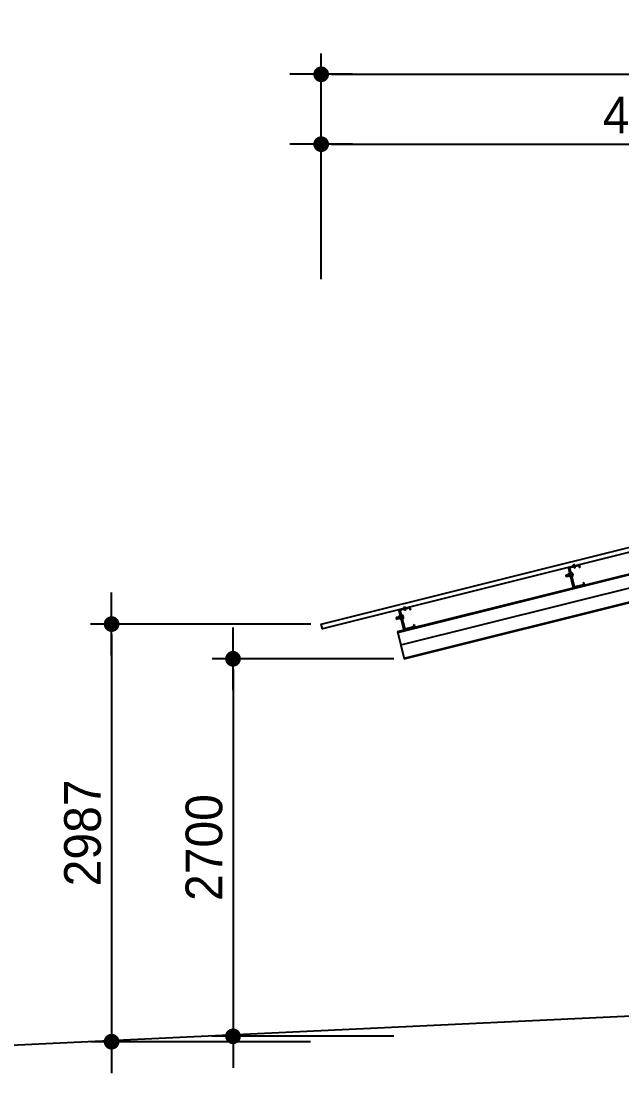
# Model space of a CAD drawing. Header units: millimetres. Extents: x 10297564 to 11610295, y -9287743 to -8409454.
# Drawn here: x 10842183 to 10846479, y -9254254 to -9246614 of the extents above; entities that cross this region are included whole.
import ezdxf

# ---------------------------------------------------------------- set-up
doc = ezdxf.new("R2010")
doc.units = ezdxf.units.MM
doc.header["$LTSCALE"] = 100
doc.linetypes.add('CEN', pattern=[62, 60, -1, 0, -1])
doc.linetypes.add('CEN1', pattern=[22, 15, -3, 1, -3])
for name, color, linetype in [('CEN', 1, 'CEN1'), ('dim', 7, 'Continuous'), ('H형강', 3, 'Continuous'), ('module', 5, 'Continuous'), ('태양광', 255, 'Continuous')]:
    doc.layers.add(name, color=color, linetype=linetype)
doc.styles.add('돋음', font='Dotum.ttf')
doc.dimstyles.new('NDIM-150', dxfattribs={"dimscale": 75, "dimtxt": 3.5, "dimasz": 1, "dimexe": 2, "dimexo": 1, "dimgap": 1, "dimtad": 1, "dimdec": 0, "dimzin": 0, "dimdsep": 46, "dimtxsty": '돋음', "dimblk": 'dotk', "dimcen": 2, "dimdle": 2, "dimclrd": 4, "dimclre": 4, "dimclrt": 7, "dimadec": 0, "dimazin": 0, "dimtfac": 1, "dimtdec": 0, "dimtix": 1, "dimtmove": 2, "dimatfit": 3, "dimldrblk": 'DIMDOT', "dimfxl": 1, "dimtolj": 1, "dimtzin": 0, "dimlwd": -1, "dimlwe": -1, "dimarcsym": 0})

# ---------------------------------------------------------------- blocks, each defined once
blk = doc.blocks.new('M12-50L-1')
at = {"layer": 'CEN', "color": 1, "extrusion": (3.14065e-05, -8.8997e-05, 1)}
blk.add_line((10603646.8, -9122705.5, 0), (10603588.9, -9122726.6, 0), dxfattribs=at)
at = {"layer": '태양광', "extrusion": (3.14065e-05, -8.8997e-05, 1)}
for p, q in [((10603613.6, -9122712, 0), (10603593.2, -9122719.4, 0)), ((10603593.2, -9122719.4, 0), (10603593.6, -9122718.5, 0)), ((10603593.2, -9122719.4, 0), (10603596.8, -9122729.4, 0)), ((10603613.4, -9122711.3, 0), (10603593.6, -9122718.5, 0)), ((10603593.6, -9122718.5, 0), (10603597.7, -9122729.8, 0)), ((10603617.2, -9122721.9, 0), (10603596.8, -9122729.4, 0)), ((10603596.8, -9122729.4, 0), (10603597.7, -9122729.8, 0)), ((10603617.5, -9122722.6, 0), (10603597.7, -9122729.8, 0)), ((10603630.5, -9122705.1, 0), (10603621.8, -9122708.2, 0)), ((10603626.3, -9122707.4, 0), (10603622.1, -9122708.9, 0)), ((10603629.9, -9122717.3, 0), (10603625.7, -9122718.9, 0)), ((10603634.6, -9122716.4, 0), (10603625.9, -9122719.5, 0)), ((10603626.7, -9122706.5, 0), (10603626.3, -9122707.4, 0)), ((10603626.3, -9122707.4, 0), (10603629.9, -9122717.3, 0)), ((10603629.9, -9122717.3, 0), (10603630.8, -9122717.7, 0))]:
    blk.add_line(p, q, dxfattribs=at)
at = {"layer": '태양광', "extrusion": (3.14065e-05, -8.8997e-05, 1), "elevation": 1132.1}
for points in [[(10603612.2, -9122708, -0.414214), (10603612.5, -9122707.3), (10603619.1, -9122704.9, -0.414214), (10603619.7, -9122705.2)], [(10603626.2, -9122723.1, -0.414214), (10603625.9, -9122723.7), (10603619.3, -9122726.1, -0.414214), (10603618.7, -9122725.8), (10603612.2, -9122708)], [(10603621.1, -9122709, -0.414214), (10603620.8, -9122709.6), (10603614.2, -9122712, -0.414214), (10603613.5, -9122711.7)], [(10603613.9, -9122712.7, -0.414214), (10603614.2, -9122712)], [(10603624.5, -9122718.4, -0.414214), (10603624.2, -9122719), (10603617.6, -9122721.4, -0.414214), (10603617, -9122721.1)], [(10603617.3, -9122722.1, -0.414214), (10603617.6, -9122721.4)], [(10603620.8, -9122709.6, -0.414214), (10603621.4, -9122709.9)], [(10603624.2, -9122719, -0.414214), (10603624.8, -9122719.3)], [(10603637.7, -9122698.7, 0.414214), (10603637.1, -9122698.4), (10603630.5, -9122700.8, 0.414214), (10603630.2, -9122701.4)], [(10603631.6, -9122705.2, 0.414214), (10603632.2, -9122705.5), (10603638.8, -9122703.1, 0.414214), (10603639.1, -9122702.4)], [(10603632.2, -9122705.5, 0.414214), (10603631.9, -9122706.1)], [(10603635, -9122714.6, 0.414214), (10603635.6, -9122714.9), (10603642.2, -9122712.5, 0.414214), (10603642.5, -9122711.8)], [(10603635.6, -9122714.9, 0.414214), (10603635.3, -9122715.5)], [(10603636.7, -9122719.3, 0.414214), (10603637.4, -9122719.6), (10603643.9, -9122717.2, 0.414214), (10603644.2, -9122716.5), (10603637.7, -9122698.7)], [(10603639.4, -9122703.4, 0.414214), (10603638.8, -9122703.1)], [(10603642.9, -9122712.8, 0.414214), (10603642.2, -9122712.5)]]:
    blk.add_lwpolyline(points, format="xyb", dxfattribs=at)
for points in [[(10603618.8, -9122699.7), (10603629, -9122727.9), (10603628.1, -9122728.3), (10603617.8, -9122700.1)], [(10603627.4, -9122696.6), (10603637.7, -9122724.8), (10603638.6, -9122724.4), (10603628.3, -9122696.2)]]:
    blk.add_lwpolyline(points, close=True, dxfattribs=at)
blk = doc.blocks.new('C-150X50X20X3.2T')
at = {"layer": '태양광', "color": 6, "extrusion": (3.24347e-05, -8.86228e-05, 1)}
for p, q in [((11610697.1, -9049722.2, -12.4), (11610758.1, -9049700, 0)), ((11610698.5, -9049725.9, -12.4), (11610759.6, -9049703.7, -12.4)), ((11610760.8, -9049704.3, 0), (11610766, -9049718.4, 0)), ((11610764.6, -9049702.9, 0), (11610769.7, -9049717, 0)), ((11610742, -9049860.1, -12.4), (11610694.1, -9049728.6, 0)), ((11610745.8, -9049858.8, -12.4), (11610697.9, -9049727.2, 0)), ((11610769.7, -9049717, 0), (11610766, -9049718.4, 0)), ((11610808.1, -9049837.1, -24.9), (11610747, -9049859.4, -24.9)), ((11610809.5, -9049840.9, -24.9), (11610748.4, -9049863.1, -24.9))]:
    blk.add_line(p, q, dxfattribs=at)
at = {"layer": '태양광', "color": 6}
for p, q in [((11610803.6, -9049821.8, -12.4), (11610807.3, -9049820.4, -12.4)), ((11610803.6, -9049821.8, -12.4), (11610808.7, -9049835.9, -12.4)), ((11610807.3, -9049820.4, -12.4), (11610812.5, -9049834.5, -12.4))]:
    blk.add_line(p, q, dxfattribs=at)
at = {"layer": '태양광', "color": 6, "extrusion": (3.24347e-05, -8.86228e-05, 1)}
for centre, radius, start, end in [((11610759.9, -9049704.6, 1166.2), 5, 20, 110), ((11610759.9, -9049704.6, 1166.2), 1, 20, 110), ((11610698.8, -9049726.8, 1166.2), 5, 110, 200), ((11610698.8, -9049726.8, 1166.2), 1, 110, 200), ((11610746.7, -9049858.4, 1153.7), 5, 200, 290), ((11610746.7, -9049858.4, 1153.7), 1, 200, 290), ((11610807.8, -9049836.1, 1153.7), 1, 290, 20), ((11610807.8, -9049836.1, 1153.7), 5, 290, 20)]:
    blk.add_arc(centre, radius, start, end, dxfattribs=at)
blk = doc.blocks.new('dotk')
blk.add_line((-3, 0), (3, 0))
at = {"const_width": 0.75}
blk.add_lwpolyline([(-0.375, 0, 1), (0.375, 0, 1)], format="xyb", close=True, dxfattribs=at)
blk = doc.blocks.new('*D1133')
at = {"layer": 'defpoints', "color": 0, "linetype": 'ByBlock', "ltscale": 1.8, "transparency": 16777216}
for p in [(10853920.9, -9246992.4), (10844328.6, -9248530.4, 11.1), (10853920.9, -9248532.8)]:
    blk.add_point(p, dxfattribs=at)
at = {"layer": 'dim', "color": 4, "ltscale": 1.8, "transparency": 16777216}
for p, q in [((10844328.6, -9248455.4), (10844328.6, -9246842.4)), ((10853920.9, -9248457.8), (10853920.9, -9246842.4)), ((10844403.6, -9246992.4), (10853845.9, -9246992.4))]:
    blk.add_line(p, q, dxfattribs=at)
at = {"layer": 'dim', "color": 4, "linetype": 'ByBlock', "ltscale": 1.8, "transparency": 16777216, "xscale": 75, "yscale": 75, "zscale": 75, "rotation": 180}
blk.add_blockref('dotk', (10844328.6, -9246992.4), dxfattribs=at)
at = {"layer": 'dim', "color": 4, "linetype": 'ByBlock', "ltscale": 1.8, "transparency": 16777216, "xscale": 75, "yscale": 75, "zscale": 75}
blk.add_blockref('dotk', (10853920.9, -9246992.4), dxfattribs=at)
at = {"layer": 'dim', "color": 7, "linetype": 'ByBlock', "ltscale": 1.8, "transparency": 16777216, "insert": (10849124.7, -9246786), "char_height": 262.5, "attachment_point": 5, "style": '돋음'}
blk.add_mtext('\\A1;9592', dxfattribs=at)
blk = doc.blocks.new('DIMDOT')
blk.add_line((-1.5, 0), (1.5, 0))
blk.add_circle((0, 0), 0.75)
blk = doc.blocks.new('*D1134')
at = {"layer": 'defpoints', "color": 0, "linetype": 'ByBlock', "ltscale": 1.8, "transparency": 16777216}
for p in [(10849124.7, -9247492.4), (10849124.7, -9247992.4), (10844328.6, -9248532.8)]:
    blk.add_point(p, dxfattribs=at)
at = {"layer": 'dim', "color": 4, "ltscale": 1.8, "transparency": 16777216}
for p, q in [((10844328.6, -9248457.8), (10844328.6, -9247342.4)), ((10849124.7, -9247917.4), (10849124.7, -9247342.4)), ((10844403.6, -9247492.4), (10849049.7, -9247492.4))]:
    blk.add_line(p, q, dxfattribs=at)
at = {"layer": 'dim', "color": 4, "linetype": 'ByBlock', "ltscale": 1.8, "transparency": 16777216, "xscale": 75, "yscale": 75, "zscale": 75, "rotation": 180}
blk.add_blockref('dotk', (10844328.6, -9247492.4), dxfattribs=at)
at = {"layer": 'dim', "color": 4, "linetype": 'ByBlock', "ltscale": 1.8, "transparency": 16777216, "xscale": 75, "yscale": 75, "zscale": 75}
blk.add_blockref('dotk', (10849124.7, -9247492.4), dxfattribs=at)
at = {"layer": 'dim', "color": 7, "linetype": 'ByBlock', "ltscale": 1.8, "transparency": 16777216, "insert": (10846726.6, -9247286), "char_height": 262.5, "attachment_point": 5, "style": '돋음'}
blk.add_mtext('\\A1;4796', dxfattribs=at)
blk = doc.blocks.new('*D1136')
at = {"layer": 'defpoints', "color": 0, "linetype": 'ByBlock', "ltscale": 1.8, "transparency": 16777216}
for p in [(10844328.6, -9250924.5), (10842828.6, -9253911.7), (10844328.2, -9253911.7)]:
    blk.add_point(p, dxfattribs=at)
at = {"layer": 'dim', "color": 4, "ltscale": 1.8, "transparency": 16777216}
for p, q in [((10844253.6, -9250924.5), (10842678.6, -9250924.5)), ((10842828.6, -9250999.5), (10842828.6, -9253836.7)), ((10844253.2, -9253911.7), (10842678.6, -9253911.7))]:
    blk.add_line(p, q, dxfattribs=at)
at = {"layer": 'dim', "color": 4, "linetype": 'ByBlock', "ltscale": 1.8, "transparency": 16777216, "xscale": 75, "yscale": 75, "zscale": 75}
for p, rotation in [((10842828.6, -9250924.5), 90), ((10842828.6, -9253911.7), 270)]:
    blk.add_blockref('dotk', p, dxfattribs=dict(at, rotation=rotation))
at = {"layer": 'dim', "color": 7, "linetype": 'ByBlock', "ltscale": 1.8, "transparency": 16777216, "insert": (10842622.1, -9252418.1), "char_height": 262.5, "attachment_point": 5, "rotation": 90, "style": '돋음'}
blk.add_mtext('\\A1;2987', dxfattribs=at)
blk = doc.blocks.new('*D1138')
at = {"layer": 'defpoints', "color": 0, "linetype": 'ByBlock', "ltscale": 1.8, "transparency": 16777216}
for p in [(10853920.9, -9248532.8), (10851530.1, -9249128.9), (10856107.7, -9251551), (10844328.6, -9253285.5), (10853920.9, -9253285.5)]:
    blk.add_point(p, dxfattribs=at)
at = {"layer": 'dim', "color": 4, "ltscale": 1.8, "transparency": 16777216}
for p, q in [((10853993.7, -9248514.7), (10855690.7, -9248091.6)), ((10853995.9, -9253285.5), (10856328.4, -9253285.5))]:
    blk.add_line(p, q, dxfattribs=at)
blk.add_arc((10834858.8, -9253285.6), 21319.6, 0.2017, 13.79844, dxfattribs=at)
at = {"layer": 'dim', "color": 4, "linetype": 'ByBlock', "ltscale": 1.8, "transparency": 16777216, "xscale": 75, "yscale": 75, "zscale": 75}
for p, rotation in [((10855545.1, -9248127.9), 103.8992199290396), ((10856178.4, -9253285.5), 270.1009154271349)]:
    blk.add_blockref('dotk', p, dxfattribs=dict(at, rotation=rotation))
at = {"layer": 'dim', "color": 7, "linetype": 'ByBlock', "ltscale": 1.8, "transparency": 16777216, "insert": (10856224.2, -9250662.2), "char_height": 262.5, "attachment_point": 5, "rotation": 277.00007, "style": '돋음'}
blk.add_mtext('\\A1;14°', dxfattribs=at)
blk = doc.blocks.new('*D1139')
at = {"layer": 'defpoints', "color": 0, "linetype": 'ByBlock', "ltscale": 1.8, "transparency": 16777216}
for p in [(10844923.7, -9251172.9, 19.5), (10843697.5, -9253872.9), (10844923.1, -9253872.9, -13.8)]:
    blk.add_point(p, dxfattribs=at)
at = {"layer": 'dim', "color": 4, "ltscale": 1.8, "transparency": 16777216}
for p, q in [((10844848.7, -9251172.9), (10843547.5, -9251172.9)), ((10843697.5, -9251247.9), (10843697.5, -9253797.9)), ((10844848.1, -9253872.9), (10843547.5, -9253872.9))]:
    blk.add_line(p, q, dxfattribs=at)
at = {"layer": 'dim', "color": 4, "linetype": 'ByBlock', "ltscale": 1.8, "transparency": 16777216, "xscale": 75, "yscale": 75, "zscale": 75}
for p, rotation in [((10843697.5, -9251172.9), 90), ((10843697.5, -9253872.9), 270)]:
    blk.add_blockref('dotk', p, dxfattribs=dict(at, rotation=rotation))
at = {"layer": 'dim', "color": 7, "linetype": 'ByBlock', "ltscale": 1.8, "transparency": 16777216, "insert": (10843491.1, -9252522.9), "char_height": 262.5, "attachment_point": 5, "rotation": 90, "style": '돋음'}
blk.add_mtext('\\A1;2700', dxfattribs=at)

msp = doc.modelspace()

# ---------------------------------------------------------------- linework, layer by layer
at = {"color": 8}
msp.add_lwpolyline([(10835388.9, -9254254.4), (10849124.5, -9253604.4), (10865774.5, -9252754.4), (10882624.5, -9251904.4), (10894781.5, -9251554.4)], dxfattribs=at)
at = {"layer": 'CEN', "linetype": 'CEN'}
msp.add_line((10844898.9, -9251073.4, 19.5), (10853497.3, -9248929.6, 19.5), dxfattribs=at)
at = {"layer": 'CEN', "color": 1}
for p, q in [((10846135.3, -9250494.7, 0), (10846143.1, -9250526, 0)), ((10846135.3, -9250494.7, 0), (10846143.1, -9250526, 0)), ((10844922.4, -9250797.1, 0), (10844930.2, -9250828.4, 0))]:
    msp.add_line(p, q, dxfattribs=at)
at = {"layer": 'H형강'}
for p, q in [((10844875.4, -9250978.8, 19.5), (10853473.7, -9248835, 19.5)), ((10844876.7, -9250984.1, 19.5), (10853475, -9248840.3, 19.5)), ((10844922.4, -9251167.5, 19.5), (10853520.8, -9249023.7, 19.5)), ((10844923.7, -9251172.9, 19.5), (10853522.1, -9249029.1, 19.5)), ((10844875.4, -9250978.8, 19.5), (10844923.7, -9251172.9, 19.5))]:
    msp.add_line(p, q, dxfattribs=at)
at = {"layer": 'module', "color": 170}
msp.add_lwpolyline([(10846727.8, -9250362.3), (10844337, -9250958.4), (10844328.6, -9250924.5), (10846719.4, -9250328.4)], close=True, dxfattribs=at)
at = {"layer": '태양광'}
for p, q in [((10846136, -9250509.9, 0), (10846136.7, -9250513, 0)), ((10846136.4, -9250511.8, 0), (10846136.9, -9250512.1, 0)), ((10846136.9, -9250512.1, 0), (10846142, -9250510.8, 0)), ((10846136.9, -9250512.1, 0), (10846137.1, -9250512.9, 0)), ((10846137.8, -9250517.4, 0), (10846138.6, -9250520.3, 0)), ((10846138.2, -9250517.3, 0), (10846139, -9250520.6, 0)), ((10846138.6, -9250520.3, 0), (10846144.4, -9250518.9, 0)), ((10846139, -9250520.6, 0), (10846138.6, -9250520.3, 0)), ((10846139, -9250520.6, 0), (10846144.1, -9250519.3, 0)), ((10846141.8, -9250508.5, 0), (10846142.6, -9250511.6, 0)), ((10846142, -9250510.8, 0), (10846142.3, -9250510.4, 0)), ((10846142, -9250510.8, 0), (10846142.2, -9250511.7, 0)), ((10846143.3, -9250516, 0), (10846144.1, -9250519.3, 0)), ((10846143.6, -9250515.9, 0), (10846144.4, -9250518.9, 0)), ((10846144.1, -9250519.3, 0), (10846144.4, -9250518.9, 0)), ((10844928.9, -9250810.9, 0), (10844929.7, -9250814, 0)), ((10844923.1, -9250812.3, 0), (10844923.9, -9250815.4, 0)), ((10844923.6, -9250814.3, 0), (10844924, -9250814.5, 0)), ((10844924, -9250814.5, 0), (10844929.1, -9250813.2, 0)), ((10844924, -9250814.5, 0), (10844924.2, -9250815.3, 0)), ((10844924.9, -9250819.8, 0), (10844925.7, -9250822.7, 0)), ((10844925.3, -9250819.7, 0), (10844926.1, -9250823, 0)), ((10844925.7, -9250822.7, 0), (10844931.5, -9250821.3, 0)), ((10844926.1, -9250823, 0), (10844925.7, -9250822.7, 0)), ((10844926.1, -9250823, 0), (10844931.3, -9250821.7, 0)), ((10844929.1, -9250813.2, 0), (10844929.4, -9250812.8, 0)), ((10844929.1, -9250813.2, 0), (10844929.3, -9250814.1, 0)), ((10844930.4, -9250818.4, 0), (10844931.3, -9250821.7, 0)), ((10844930.8, -9250818.3, 0), (10844931.5, -9250821.3, 0)), ((10844931.3, -9250821.7, 0), (10844931.5, -9250821.3, 0))]:
    msp.add_line(p, q, dxfattribs=at)
at = {"layer": '태양광', "elevation": 0}
for points in [[(10846142.4, -9250503.7), (10846133.2, -9250506), (10846133.1, -9250506), (10846133.1, -9250506), (10846133.1, -9250506), (10846133.1, -9250506), (10846133, -9250506), (10846133, -9250506.1), (10846133, -9250506.1), (10846133, -9250506.1), (10846133, -9250506.2), (10846133, -9250506.2), (10846133, -9250506.2), (10846133, -9250506.2), (10846133, -9250506.3), (10846133.8, -9250509.7), (10846133.8, -9250509.7), (10846133.9, -9250509.7), (10846133.9, -9250509.8), (10846133.9, -9250509.8), (10846133.9, -9250509.8), (10846133.9, -9250509.8), (10846134, -9250509.8), (10846134, -9250509.8), (10846134, -9250509.9), (10846134.1, -9250509.9), (10846134.1, -9250509.9), (10846134.1, -9250509.9)], [(10846136.1, -9250509.4), (10846136.1, -9250509.4), (10846136.1, -9250509.3), (10846136.2, -9250509.3), (10846136.2, -9250509.3), (10846136.2, -9250509.3), (10846136.2, -9250509.3), (10846136.2, -9250509.2), (10846136.2, -9250509.2), (10846136.3, -9250509.2), (10846136.3, -9250509.2), (10846136.3, -9250509.1), (10846136.3, -9250509.1), (10846136.3, -9250509.1), (10846135.4, -9250505.7), (10846135.4, -9250505.6), (10846135.4, -9250505.6), (10846135.4, -9250505.6), (10846135.4, -9250505.6), (10846135.3, -9250505.5), (10846135.3, -9250505.5), (10846135.3, -9250505.5), (10846135.3, -9250505.5), (10846135.2, -9250505.5), (10846135.2, -9250505.5), (10846135.2, -9250505.5), (10846135.1, -9250505.5), (10846135.1, -9250505.5)], [(10846135.6, -9250505.4), (10846135.6, -9250505.4), (10846135.5, -9250505.4), (10846135.5, -9250505.4), (10846135.5, -9250505.4), (10846135.5, -9250505.4), (10846135.4, -9250505.5), (10846135.4, -9250505.5), (10846135.4, -9250505.5), (10846135.4, -9250505.5), (10846135.4, -9250505.6), (10846135.4, -9250505.6), (10846135.4, -9250505.6), (10846135.4, -9250505.7)], [(10846140.9, -9250508.2), (10846141, -9250508.1), (10846141, -9250508.1), (10846141, -9250508.1), (10846141, -9250508.1), (10846141.1, -9250508.1), (10846141.1, -9250508.1), (10846141.1, -9250508), (10846141.1, -9250508), (10846141.1, -9250508), (10846141.1, -9250507.9), (10846141.1, -9250507.9), (10846141.1, -9250507.9), (10846141.1, -9250507.9), (10846140.3, -9250504.5), (10846140.3, -9250504.4), (10846140.2, -9250504.4), (10846140.2, -9250504.4), (10846140.2, -9250504.4), (10846140.2, -9250504.3), (10846140.2, -9250504.3), (10846140.1, -9250504.3), (10846140.1, -9250504.3), (10846140.1, -9250504.3), (10846140, -9250504.3), (10846140, -9250504.3), (10846140, -9250504.3), (10846140, -9250504.3)], [(10846140.4, -9250504.2), (10846140.4, -9250504.2), (10846140.4, -9250504.2), (10846140.4, -9250504.2), (10846140.3, -9250504.2), (10846140.3, -9250504.2), (10846140.3, -9250504.3), (10846140.3, -9250504.3), (10846140.3, -9250504.3), (10846140.3, -9250504.3), (10846140.3, -9250504.4), (10846140.3, -9250504.4), (10846140.3, -9250504.4), (10846140.3, -9250504.5)], [(10846143.4, -9250507.6), (10846143.4, -9250507.5), (10846143.4, -9250507.5), (10846143.4, -9250507.5), (10846143.5, -9250507.5), (10846143.5, -9250507.5), (10846143.5, -9250507.5), (10846143.5, -9250507.4), (10846143.5, -9250507.4), (10846143.5, -9250507.4), (10846143.5, -9250507.3), (10846143.5, -9250507.3), (10846143.5, -9250507.3), (10846143.5, -9250507.3), (10846142.7, -9250503.9), (10846142.7, -9250503.8), (10846142.7, -9250503.8), (10846142.7, -9250503.8), (10846142.6, -9250503.7), (10846142.6, -9250503.7), (10846142.6, -9250503.7), (10846142.6, -9250503.7), (10846142.5, -9250503.7), (10846142.5, -9250503.7), (10846142.5, -9250503.7), (10846142.4, -9250503.7), (10846142.4, -9250503.7), (10846142.4, -9250503.7)], [(10846131.6, -9250511), (10846146.1, -9250507.4), (10846146, -9250506.9), (10846131.5, -9250510.5), (10846131.6, -9250511)], [(10846132.4, -9250514.1), (10846146.9, -9250510.5), (10846147, -9250511), (10846132.5, -9250514.6), (10846132.4, -9250514.1)], [(10846145.3, -9250515.5), (10846136.1, -9250517.8), (10846136.1, -9250517.8), (10846136.1, -9250517.8), (10846136, -9250517.8), (10846136, -9250517.8), (10846136, -9250517.8), (10846135.9, -9250517.8), (10846135.9, -9250517.8), (10846135.9, -9250517.8), (10846135.9, -9250517.7), (10846135.9, -9250517.7), (10846135.8, -9250517.7), (10846135.8, -9250517.7), (10846135.8, -9250517.6), (10846135, -9250514.2), (10846135, -9250514.2), (10846135, -9250514.2), (10846135, -9250514.1), (10846135, -9250514.1), (10846135, -9250514.1), (10846135, -9250514), (10846135, -9250514), (10846135, -9250514), (10846135.1, -9250514), (10846135.1, -9250514), (10846135.1, -9250513.9), (10846135.2, -9250513.9)], [(10846136.3, -9250509.1), (10846136.3, -9250509.1), (10846136.3, -9250509.1), (10846136.3, -9250509.1), (10846136.3, -9250509.2), (10846136.3, -9250509.2), (10846136.4, -9250509.2), (10846136.4, -9250509.2), (10846136.4, -9250509.2), (10846136.4, -9250509.2), (10846136.5, -9250509.3), (10846136.5, -9250509.3), (10846136.5, -9250509.3), (10846136.6, -9250509.2)], [(10846137.1, -9250513.4), (10846137.1, -9250513.4), (10846137.2, -9250513.4), (10846137.2, -9250513.4), (10846137.2, -9250513.4), (10846137.2, -9250513.5), (10846137.3, -9250513.5), (10846137.3, -9250513.5), (10846137.3, -9250513.5), (10846137.3, -9250513.5), (10846137.4, -9250513.5), (10846137.4, -9250513.6), (10846137.4, -9250513.6), (10846137.4, -9250513.6), (10846138.2, -9250517), (10846138.2, -9250517.1), (10846138.2, -9250517.1), (10846138.2, -9250517.1), (10846138.2, -9250517.1), (10846138.2, -9250517.2), (10846138.2, -9250517.2), (10846138.2, -9250517.2), (10846138.2, -9250517.2), (10846138.2, -9250517.3), (10846138.1, -9250517.3), (10846138.1, -9250517.3), (10846138.1, -9250517.3), (10846138.1, -9250517.3)], [(10846137.4, -9250513.6), (10846137.4, -9250513.6), (10846137.4, -9250513.6), (10846137.4, -9250513.5), (10846137.4, -9250513.5), (10846137.4, -9250513.5), (10846137.4, -9250513.4), (10846137.4, -9250513.4), (10846137.5, -9250513.4), (10846137.5, -9250513.4), (10846137.5, -9250513.4), (10846137.5, -9250513.3), (10846137.5, -9250513.3), (10846137.6, -9250513.3)], [(10846138.5, -9250517.2), (10846138.5, -9250517.2), (10846138.5, -9250517.2), (10846138.5, -9250517.2), (10846138.4, -9250517.2), (10846138.4, -9250517.2), (10846138.4, -9250517.2), (10846138.3, -9250517.2), (10846138.3, -9250517.1), (10846138.3, -9250517.1), (10846138.3, -9250517.1), (10846138.3, -9250517.1), (10846138.3, -9250517.1), (10846138.2, -9250517)], [(10846141.1, -9250507.9), (10846141.1, -9250507.9), (10846141.1, -9250507.9), (10846141.1, -9250507.9), (10846141.2, -9250508), (10846141.2, -9250508), (10846141.2, -9250508), (10846141.2, -9250508), (10846141.3, -9250508), (10846141.3, -9250508), (10846141.3, -9250508), (10846141.4, -9250508), (10846141.4, -9250508), (10846141.4, -9250508)], [(10846141.9, -9250512.2), (10846142, -9250512.2), (10846142, -9250512.2), (10846142, -9250512.2), (10846142.1, -9250512.2), (10846142.1, -9250512.2), (10846142.1, -9250512.3), (10846142.1, -9250512.3), (10846142.2, -9250512.3), (10846142.2, -9250512.3), (10846142.2, -9250512.3), (10846142.2, -9250512.4), (10846142.2, -9250512.4), (10846142.2, -9250512.4), (10846143.1, -9250515.8), (10846143.1, -9250515.8), (10846143.1, -9250515.9), (10846143.1, -9250515.9), (10846143.1, -9250515.9), (10846143.1, -9250516), (10846143.1, -9250516), (10846143.1, -9250516), (10846143, -9250516), (10846143, -9250516.1), (10846143, -9250516.1), (10846143, -9250516.1), (10846142.9, -9250516.1), (10846142.9, -9250516.1)], [(10846142.2, -9250512.4), (10846142.2, -9250512.4), (10846142.2, -9250512.4), (10846142.2, -9250512.3), (10846142.2, -9250512.3), (10846142.3, -9250512.3), (10846142.3, -9250512.2), (10846142.3, -9250512.2), (10846142.3, -9250512.2), (10846142.3, -9250512.2), (10846142.3, -9250512.1), (10846142.4, -9250512.1), (10846142.4, -9250512.1), (10846142.4, -9250512.1)], [(10846143.4, -9250516), (10846143.4, -9250516), (10846143.3, -9250516), (10846143.3, -9250516), (10846143.3, -9250516), (10846143.2, -9250516), (10846143.2, -9250516), (10846143.2, -9250516), (10846143.2, -9250515.9), (10846143.1, -9250515.9), (10846143.1, -9250515.9), (10846143.1, -9250515.9), (10846143.1, -9250515.8), (10846143.1, -9250515.8)], [(10846144.4, -9250511.6), (10846144.4, -9250511.6), (10846144.4, -9250511.6), (10846144.5, -9250511.6), (10846144.5, -9250511.6), (10846144.5, -9250511.6), (10846144.5, -9250511.6), (10846144.6, -9250511.7), (10846144.6, -9250511.7), (10846144.6, -9250511.7), (10846144.6, -9250511.7), (10846144.7, -9250511.8), (10846144.7, -9250511.8), (10846144.7, -9250511.8), (10846145.5, -9250515.2), (10846145.5, -9250515.2), (10846145.5, -9250515.3), (10846145.5, -9250515.3), (10846145.5, -9250515.3), (10846145.5, -9250515.4), (10846145.5, -9250515.4), (10846145.5, -9250515.4), (10846145.5, -9250515.4), (10846145.4, -9250515.5), (10846145.4, -9250515.5), (10846145.4, -9250515.5), (10846145.4, -9250515.5), (10846145.3, -9250515.5)], [(10844918.7, -9250813.4), (10844933.3, -9250809.8), (10844933.2, -9250809.3), (10844918.6, -9250812.9), (10844918.7, -9250813.4)], [(10844929.5, -9250806.1), (10844920.3, -9250808.4), (10844920.3, -9250808.4), (10844920.2, -9250808.4), (10844920.2, -9250808.4), (10844920.2, -9250808.4), (10844920.2, -9250808.4), (10844920.2, -9250808.5), (10844920.1, -9250808.5), (10844920.1, -9250808.5), (10844920.1, -9250808.6), (10844920.1, -9250808.6), (10844920.1, -9250808.6), (10844920.1, -9250808.6), (10844920.1, -9250808.7), (10844921, -9250812.1), (10844921, -9250812.1), (10844921, -9250812.1), (10844921, -9250812.2), (10844921, -9250812.2), (10844921, -9250812.2), (10844921.1, -9250812.2), (10844921.1, -9250812.2), (10844921.1, -9250812.3), (10844921.2, -9250812.3), (10844921.2, -9250812.3), (10844921.2, -9250812.3), (10844921.3, -9250812.3)], [(10844923.2, -9250811.8), (10844923.2, -9250811.8), (10844923.3, -9250811.7), (10844923.3, -9250811.7), (10844923.3, -9250811.7), (10844923.3, -9250811.7), (10844923.4, -9250811.7), (10844923.4, -9250811.6), (10844923.4, -9250811.6), (10844923.4, -9250811.6), (10844923.4, -9250811.6), (10844923.4, -9250811.5), (10844923.4, -9250811.5), (10844923.4, -9250811.5), (10844922.5, -9250808.1), (10844922.5, -9250808), (10844922.5, -9250808), (10844922.5, -9250808), (10844922.5, -9250808), (10844922.5, -9250807.9), (10844922.4, -9250807.9), (10844922.4, -9250807.9), (10844922.4, -9250807.9), (10844922.4, -9250807.9), (10844922.3, -9250807.9), (10844922.3, -9250807.9), (10844922.3, -9250807.9), (10844922.2, -9250807.9)], [(10844922.7, -9250807.8), (10844922.7, -9250807.8), (10844922.7, -9250807.8), (10844922.6, -9250807.8), (10844922.6, -9250807.8), (10844922.6, -9250807.8), (10844922.6, -9250807.9), (10844922.6, -9250807.9), (10844922.6, -9250807.9), (10844922.5, -9250808), (10844922.5, -9250808), (10844922.5, -9250808), (10844922.5, -9250808), (10844922.5, -9250808.1)], [(10844923.4, -9250811.5), (10844923.4, -9250811.5), (10844923.4, -9250811.5), (10844923.4, -9250811.5), (10844923.4, -9250811.6), (10844923.5, -9250811.6), (10844923.5, -9250811.6), (10844923.5, -9250811.6), (10844923.5, -9250811.6), (10844923.6, -9250811.6), (10844923.6, -9250811.7), (10844923.6, -9250811.7), (10844923.7, -9250811.7), (10844923.7, -9250811.6)], [(10844928.1, -9250810.6), (10844928.1, -9250810.6), (10844928.1, -9250810.5), (10844928.1, -9250810.5), (10844928.2, -9250810.5), (10844928.2, -9250810.5), (10844928.2, -9250810.5), (10844928.2, -9250810.4), (10844928.2, -9250810.4), (10844928.2, -9250810.4), (10844928.2, -9250810.3), (10844928.2, -9250810.3), (10844928.2, -9250810.3), (10844928.2, -9250810.3), (10844927.4, -9250806.9), (10844927.4, -9250806.8), (10844927.4, -9250806.8), (10844927.4, -9250806.8), (10844927.3, -9250806.8), (10844927.3, -9250806.7), (10844927.3, -9250806.7), (10844927.3, -9250806.7), (10844927.2, -9250806.7), (10844927.2, -9250806.7), (10844927.2, -9250806.7), (10844927.2, -9250806.7), (10844927.1, -9250806.7), (10844927.1, -9250806.7)], [(10844927.6, -9250806.6), (10844927.5, -9250806.6), (10844927.5, -9250806.6), (10844927.5, -9250806.6), (10844927.5, -9250806.6), (10844927.4, -9250806.6), (10844927.4, -9250806.7), (10844927.4, -9250806.7), (10844927.4, -9250806.7), (10844927.4, -9250806.7), (10844927.4, -9250806.8), (10844927.4, -9250806.8), (10844927.4, -9250806.8), (10844927.4, -9250806.9)], [(10844928.2, -9250810.3), (10844928.2, -9250810.3), (10844928.3, -9250810.3), (10844928.3, -9250810.3), (10844928.3, -9250810.4), (10844928.3, -9250810.4), (10844928.3, -9250810.4), (10844928.4, -9250810.4), (10844928.4, -9250810.4), (10844928.4, -9250810.4), (10844928.5, -9250810.4), (10844928.5, -9250810.4), (10844928.5, -9250810.4), (10844928.5, -9250810.4)], [(10844930.5, -9250810), (10844930.5, -9250809.9), (10844930.5, -9250809.9), (10844930.6, -9250809.9), (10844930.6, -9250809.9), (10844930.6, -9250809.9), (10844930.6, -9250809.9), (10844930.6, -9250809.8), (10844930.7, -9250809.8), (10844930.7, -9250809.8), (10844930.7, -9250809.7), (10844930.7, -9250809.7), (10844930.7, -9250809.7), (10844930.7, -9250809.7), (10844929.8, -9250806.3), (10844929.8, -9250806.2), (10844929.8, -9250806.2), (10844929.8, -9250806.2), (10844929.8, -9250806.2), (10844929.7, -9250806.1), (10844929.7, -9250806.1), (10844929.7, -9250806.1), (10844929.7, -9250806.1), (10844929.6, -9250806.1), (10844929.6, -9250806.1), (10844929.6, -9250806.1), (10844929.5, -9250806.1), (10844929.5, -9250806.1)], [(10844919.5, -9250816.5), (10844934, -9250812.9), (10844934.2, -9250813.4), (10844919.6, -9250817), (10844919.5, -9250816.5)], [(10844932.5, -9250817.9), (10844923.2, -9250820.2), (10844923.2, -9250820.2), (10844923.2, -9250820.2), (10844923.2, -9250820.2), (10844923.1, -9250820.2), (10844923.1, -9250820.2), (10844923.1, -9250820.2), (10844923, -9250820.2), (10844923, -9250820.2), (10844923, -9250820.1), (10844923, -9250820.1), (10844923, -9250820.1), (10844923, -9250820.1), (10844922.9, -9250820), (10844922.1, -9250816.6), (10844922.1, -9250816.6), (10844922.1, -9250816.6), (10844922.1, -9250816.5), (10844922.1, -9250816.5), (10844922.1, -9250816.5), (10844922.1, -9250816.4), (10844922.1, -9250816.4), (10844922.2, -9250816.4), (10844922.2, -9250816.4), (10844922.2, -9250816.4), (10844922.3, -9250816.3), (10844922.3, -9250816.3)], [(10844924.2, -9250815.8), (10844924.3, -9250815.8), (10844924.3, -9250815.8), (10844924.3, -9250815.8), (10844924.3, -9250815.8), (10844924.4, -9250815.9), (10844924.4, -9250815.9), (10844924.4, -9250815.9), (10844924.4, -9250815.9), (10844924.5, -9250815.9), (10844924.5, -9250815.9), (10844924.5, -9250816), (10844924.5, -9250816), (10844924.5, -9250816), (10844925.4, -9250819.4), (10844925.4, -9250819.5), (10844925.4, -9250819.5), (10844925.4, -9250819.5), (10844925.4, -9250819.5), (10844925.4, -9250819.6), (10844925.4, -9250819.6), (10844925.3, -9250819.6), (10844925.3, -9250819.6), (10844925.3, -9250819.7), (10844925.3, -9250819.7), (10844925.2, -9250819.7), (10844925.2, -9250819.7), (10844925.2, -9250819.7)], [(10844924.5, -9250816), (10844924.5, -9250816), (10844924.5, -9250816), (10844924.5, -9250815.9), (10844924.5, -9250815.9), (10844924.5, -9250815.9), (10844924.5, -9250815.9), (10844924.6, -9250815.8), (10844924.6, -9250815.8), (10844924.6, -9250815.8), (10844924.6, -9250815.8), (10844924.7, -9250815.7), (10844924.7, -9250815.7), (10844924.7, -9250815.7)], [(10844925.7, -9250819.6), (10844925.6, -9250819.6), (10844925.6, -9250819.6), (10844925.6, -9250819.6), (10844925.6, -9250819.6), (10844925.5, -9250819.6), (10844925.5, -9250819.6), (10844925.5, -9250819.6), (10844925.4, -9250819.6), (10844925.4, -9250819.5), (10844925.4, -9250819.5), (10844925.4, -9250819.5), (10844925.4, -9250819.5), (10844925.4, -9250819.4)], [(10844929.1, -9250814.6), (10844929.1, -9250814.6), (10844929.1, -9250814.6), (10844929.2, -9250814.6), (10844929.2, -9250814.6), (10844929.2, -9250814.6), (10844929.3, -9250814.7), (10844929.3, -9250814.7), (10844929.3, -9250814.7), (10844929.3, -9250814.7), (10844929.3, -9250814.7), (10844929.4, -9250814.8), (10844929.4, -9250814.8), (10844929.4, -9250814.8), (10844930.2, -9250818.2), (10844930.2, -9250818.2), (10844930.2, -9250818.3), (10844930.2, -9250818.3), (10844930.2, -9250818.3), (10844930.2, -9250818.4), (10844930.2, -9250818.4), (10844930.2, -9250818.4), (10844930.2, -9250818.4), (10844930.1, -9250818.5), (10844930.1, -9250818.5), (10844930.1, -9250818.5), (10844930.1, -9250818.5), (10844930, -9250818.5)], [(10844929.4, -9250814.8), (10844929.4, -9250814.8), (10844929.4, -9250814.8), (10844929.4, -9250814.7), (10844929.4, -9250814.7), (10844929.4, -9250814.7), (10844929.4, -9250814.6), (10844929.4, -9250814.6), (10844929.4, -9250814.6), (10844929.5, -9250814.6), (10844929.5, -9250814.6), (10844929.5, -9250814.5), (10844929.5, -9250814.5), (10844929.6, -9250814.5)], [(10844930.5, -9250818.4), (10844930.5, -9250818.4), (10844930.5, -9250818.4), (10844930.4, -9250818.4), (10844930.4, -9250818.4), (10844930.4, -9250818.4), (10844930.4, -9250818.4), (10844930.3, -9250818.4), (10844930.3, -9250818.3), (10844930.3, -9250818.3), (10844930.3, -9250818.3), (10844930.2, -9250818.3), (10844930.2, -9250818.2), (10844930.2, -9250818.2)], [(10844931.5, -9250814), (10844931.5, -9250814), (10844931.6, -9250814), (10844931.6, -9250814), (10844931.6, -9250814), (10844931.6, -9250814), (10844931.7, -9250814.1), (10844931.7, -9250814.1), (10844931.7, -9250814.1), (10844931.7, -9250814.1), (10844931.8, -9250814.1), (10844931.8, -9250814.2), (10844931.8, -9250814.2), (10844931.8, -9250814.2), (10844932.6, -9250817.6), (10844932.7, -9250817.6), (10844932.7, -9250817.7), (10844932.7, -9250817.7), (10844932.6, -9250817.7), (10844932.6, -9250817.8), (10844932.6, -9250817.8), (10844932.6, -9250817.8), (10844932.6, -9250817.8), (10844932.6, -9250817.9), (10844932.5, -9250817.9), (10844932.5, -9250817.9), (10844932.5, -9250817.9), (10844932.5, -9250817.9)]]:
    msp.add_lwpolyline(points, dxfattribs=at)
at = {"layer": '태양광', "color": 3, "elevation": -4.8}
for points in [[(10846098, -9250525), (10846132.9, -9250665.3), (10846138.8, -9250663.8), (10846103.8, -9250523.5), (10846098, -9250525)], [(10844885.1, -9250827.4), (10844920.1, -9250967.7), (10844925.9, -9250966.2), (10844890.9, -9250825.9), (10844885.1, -9250827.4)]]:
    msp.add_lwpolyline(points, dxfattribs=at)

# ---------------------------------------------------------------- block references
at = {"layer": 'CEN', "linetype": 'CEN', "rotation": 353.9999999847292}
for p in [(244968.4, 963278.1, 0), (243755.5, 962975.7, 0)]:
    msp.add_blockref('C-150X50X20X3.2T', p, dxfattribs=at)
at = {"layer": 'module', "linetype": 'CEN', "rotation": 353.9999999847292}
for p in [(1254157.2, 930545.7, -4.8), (1252944.3, 930243.3, -4.8)]:
    msp.add_blockref('M12-50L-1', p, dxfattribs=at)

# ---------------------------------------------------------------- dimensions: what is measured, and where the dimension line sits
at = {"layer": 'dim', "linetype": 'ByBlock', "ltscale": 1.8}
for base, p1, p2, picture, middle in [((10853920.9, -9246992.4), (10844328.6, -9248530.4, 11.1), (10853920.9, -9248532.8), '*D1133', (10849124.7, -9246786)), ((10849124.7, -9247492.4), (10844328.6, -9248532.8), (10849124.7, -9247992.4), '*D1134', (10846726.6, -9247286))]:
    dim = msp.add_linear_dim(base=base, p1=p1, p2=p2, dimstyle='NDIM-150', dxfattribs=at)
    dim.commit()
    dim.dimension.update_dxf_attribs({"geometry": picture, "text_midpoint": middle})
dim = msp.add_angular_dim_2l(base=(10856107.7, -9251551), line1=((10853920.9, -9253285.5), (10844328.6, -9253285.5)), line2=((10851530.1, -9249128.9), (10853920.9, -9248532.8)), dimstyle='NDIM-150', dxfattribs=at)
dim.commit()
dim.dimension.update_dxf_attribs({"geometry": '*D1138', "text_midpoint": (10856224.2, -9250662.2)})
for base, p1, p2, picture, middle in [((10842828.6, -9253911.7), (10844328.6, -9250924.5), (10844328.2, -9253911.7), '*D1136', (10842622.1, -9252418.1)), ((10843697.5, -9253872.9), (10844923.7, -9251172.9, 19.5), (10844923.1, -9253872.9, -13.8), '*D1139', (10843491.1, -9252522.9))]:
    dim = msp.add_linear_dim(base=base, p1=p1, p2=p2, angle=90, dimstyle='NDIM-150', dxfattribs=at)
    dim.commit()
    dim.dimension.update_dxf_attribs({"geometry": picture, "text_midpoint": middle})

doc.saveas('drawing.dxf')
